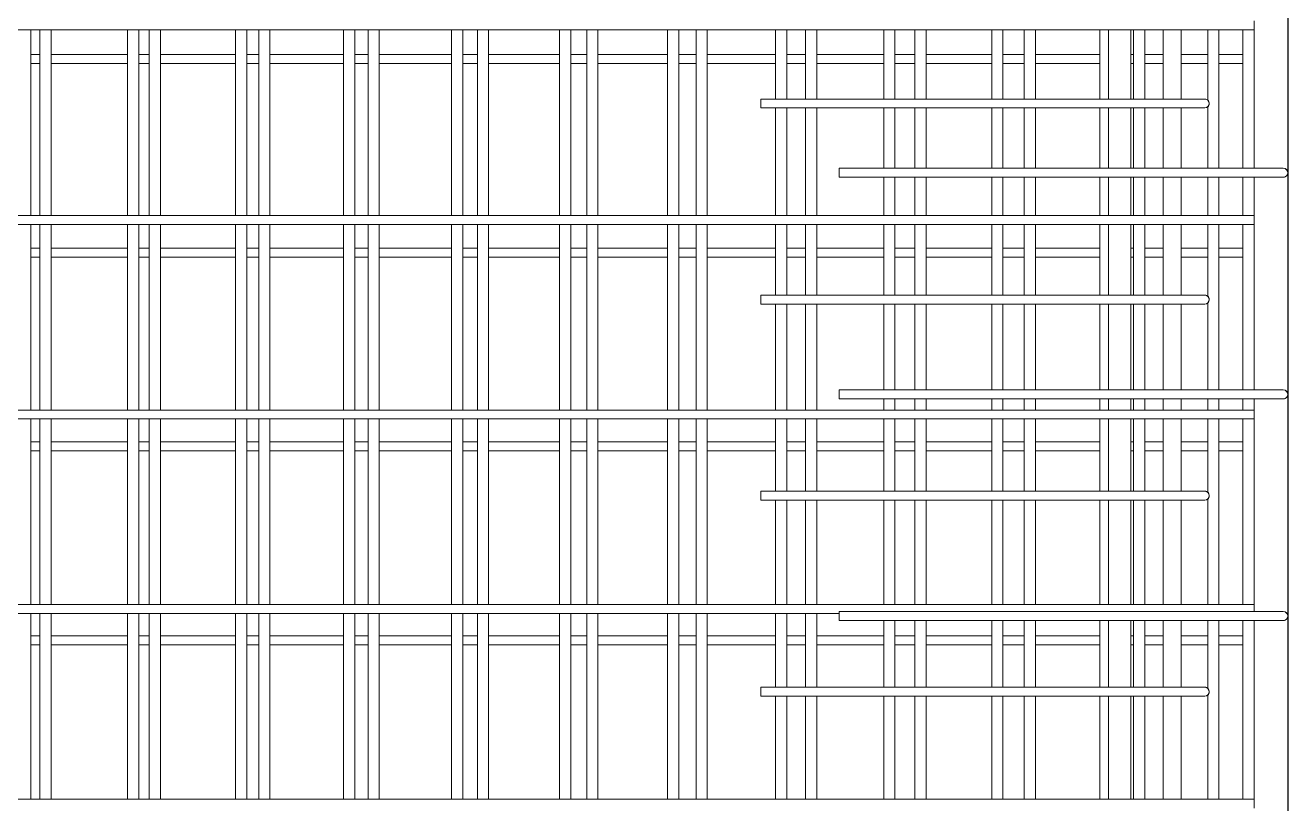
# Model space of a CAD drawing. Header units: millimetres. Extents: x 6744 to 22888, y -3063 to 10037.
# Drawn here: x 11192 to 12319, y 5061 to 5755 of the extents above; entities that cross this region are included whole.
import ezdxf

# ---------------------------------------------------------------- set-up
doc = ezdxf.new("R2010")
doc.units = ezdxf.units.MM
doc.layers.add('A-WALL', color=113, linetype='Continuous', lineweight=25)
doc.layers.add('S-RBAR', color=171, linetype='Continuous', lineweight=18)

msp = doc.modelspace()

# ---------------------------------------------------------------- linework, layer by layer
at = {"layer": 'A-WALL'}
msp.add_line((12318.56745, 6750), (12318.56745, 4105), dxfattribs=at)
at = {"layer": 'S-RBAR'}
for p, q in [((12288.56745, 5750.87084), (12288.56745, 5758.87084)), ((10132.56745, 5750.87084), (12288.56745, 5750.87084)), ((11197.44562, 5585.31301), (11197.44562, 5750.87084)), ((11205.56745, 5585.31301), (11205.56745, 5750.87084)), ((11215.56745, 5585.31301), (11215.56745, 5750.87084)), ((11283.78178, 5585.31301), (11283.78178, 5750.87084)), ((11293.78178, 5585.31301), (11293.78178, 5750.87084)), ((11303.11291, 5585.31301), (11303.11291, 5750.87084)), ((11313.11291, 5585.31301), (11313.11291, 5750.87084)), ((11380.11794, 5585.31301), (11380.11794, 5750.87084)), ((11390.11794, 5585.31301), (11390.11794, 5750.87084)), ((11400.65836, 5585.31301), (11400.65836, 5750.87084)), ((11410.65836, 5585.31301), (11410.65836, 5750.87084)), ((11476.4541, 5585.31301), (11476.4541, 5750.87084)), ((11486.4541, 5585.31301), (11486.4541, 5750.87084)), ((11498.20382, 5585.31301), (11498.20382, 5750.87084)), ((11508.20382, 5585.31301), (11508.20382, 5750.87084)), ((11572.79026, 5585.31301), (11572.79026, 5750.87084)), ((11582.79026, 5585.31301), (11582.79026, 5750.87084)), ((11595.74927, 5585.31301), (11595.74927, 5750.87084)), ((11605.74927, 5585.31301), (11605.74927, 5750.87084)), ((11669.12642, 5585.31301), (11669.12642, 5750.87084)), ((11679.12642, 5585.31301), (11679.12642, 5750.87084)), ((11693.29473, 5585.31301), (11693.29473, 5750.87084)), ((11703.29473, 5585.31301), (11703.29473, 5750.87084)), ((11765.46258, 5585.31301), (11765.46258, 5750.87084)), ((11775.46258, 5585.31301), (11775.46258, 5750.87084)), ((11790.84018, 5585.31301), (11790.84018, 5750.87084)), ((11800.84018, 5585.31301), (11800.84018, 5750.87084)), ((11861.79874, 5689.10579), (11861.79874, 5750.87084)), ((11871.79874, 5689.10579), (11871.79874, 5750.87084)), ((11888.38564, 5689.10579), (11888.38564, 5750.87084)), ((11898.38564, 5689.10579), (11898.38564, 5750.87084)), ((11958.1349, 5689.10579), (11958.1349, 5750.87084)), ((11968.1349, 5689.10579), (11968.1349, 5750.87084)), ((11985.93109, 5689.10579), (11985.93109, 5750.87084)), ((11995.93109, 5689.10579), (11995.93109, 5750.87084)), ((12054.47106, 5689.10579), (12054.47106, 5750.87084)), ((12064.47106, 5689.10579), (12064.47106, 5750.87084)), ((12083.47655, 5689.10579), (12083.47655, 5750.87084)), ((12093.47655, 5689.10579), (12093.47655, 5750.87084)), ((12150.80722, 5689.10579), (12150.80722, 5750.87084)), ((12158.56541, 5689.10579), (12158.56541, 5750.87084)), ((12178.56541, 5689.10579), (12178.56541, 5750.87084)), ((12181.022, 5689.10579), (12181.022, 5750.87084)), ((12191.022, 5689.10579), (12191.022, 5750.87084)), ((12207.56745, 5689.10579), (12207.56745, 5750.87084)), ((12223.56745, 5689.10579), (12223.56745, 5750.87084)), ((12247.14338, 5687.81933), (12247.14338, 5750.87084)), ((12257.14338, 5627.33333), (12257.14338, 5750.87084)), ((12278.56745, 5627.33333), (12278.56745, 5750.87084)), ((12288.56745, 5627.33333), (12288.56745, 5750.87084)), ((11197.44562, 5728.90385), (11205.56745, 5728.90385)), ((11197.44562, 5720.90385), (11205.56745, 5720.90385)), ((11215.56745, 5728.90385), (11283.78178, 5728.90385)), ((11215.56745, 5720.90385), (11283.78178, 5720.90385)), ((11293.78178, 5728.90385), (11303.11291, 5728.90385)), ((11293.78178, 5720.90385), (11303.11291, 5720.90385)), ((11313.11291, 5728.90385), (11380.11794, 5728.90385)), ((11313.11291, 5720.90385), (11380.11794, 5720.90385)), ((11390.11794, 5728.90385), (11400.65836, 5728.90385)), ((11390.11794, 5720.90385), (11400.65836, 5720.90385)), ((11410.65836, 5728.90385), (11476.4541, 5728.90385)), ((11410.65836, 5720.90385), (11476.4541, 5720.90385)), ((11486.4541, 5728.90385), (11498.20382, 5728.90385)), ((11486.4541, 5720.90385), (11498.20382, 5720.90385)), ((11508.20382, 5728.90385), (11572.79026, 5728.90385)), ((11508.20382, 5720.90385), (11572.79026, 5720.90385)), ((11582.79026, 5728.90385), (11595.74927, 5728.90385)), ((11582.79026, 5720.90385), (11595.74927, 5720.90385)), ((11605.74927, 5728.90385), (11669.12642, 5728.90385)), ((11605.74927, 5720.90385), (11669.12642, 5720.90385)), ((11679.12642, 5728.90385), (11693.29473, 5728.90385)), ((11679.12642, 5720.90385), (11693.29473, 5720.90385)), ((11703.29473, 5728.90385), (11765.46258, 5728.90385)), ((11703.29473, 5720.90385), (11765.46258, 5720.90385)), ((11775.46258, 5728.90385), (11790.84018, 5728.90385)), ((11775.46258, 5720.90385), (11790.84018, 5720.90385)), ((11800.84018, 5728.90385), (11861.79874, 5728.90385)), ((11800.84018, 5720.90385), (11861.79874, 5720.90385)), ((11871.79874, 5728.90385), (11888.38564, 5728.90385)), ((11871.79874, 5720.90385), (11888.38564, 5720.90385)), ((11898.38564, 5728.90385), (11958.1349, 5728.90385)), ((11898.38564, 5720.90385), (11958.1349, 5720.90385)), ((11968.1349, 5728.90385), (11985.93109, 5728.90385)), ((11968.1349, 5720.90385), (11985.93109, 5720.90385)), ((11995.93109, 5728.90385), (12054.47106, 5728.90385)), ((11995.93109, 5720.90385), (12054.47106, 5720.90385)), ((12064.47106, 5728.90385), (12083.47655, 5728.90385)), ((12064.47106, 5720.90385), (12083.47655, 5720.90385)), ((12093.47655, 5728.90385), (12150.80722, 5728.90385)), ((12093.47655, 5720.90385), (12150.80722, 5720.90385)), ((12178.56541, 5728.90385), (12181.022, 5728.90385)), ((12178.56541, 5720.90385), (12181.022, 5720.90385)), ((12191.022, 5728.90385), (12207.56745, 5728.90385)), ((12191.022, 5720.90385), (12207.56745, 5720.90385)), ((12223.56745, 5728.90385), (12247.14338, 5728.90385)), ((12223.56745, 5720.90385), (12247.14338, 5720.90385)), ((12257.14338, 5728.90385), (12278.56745, 5728.90385)), ((12257.14338, 5720.90385), (12278.56745, 5720.90385)), ((12208.56745, 5689.10579), (11848.56745, 5689.10579)), ((11848.56745, 5689.10579), (11848.56745, 5681.10579)), ((12208.56745, 5689.10579), (12244.56745, 5689.10579)), ((12208.56745, 5681.10579), (11848.56745, 5681.10579)), ((11861.79874, 5585.31301), (11861.79874, 5681.10579)), ((11871.79874, 5585.31301), (11871.79874, 5681.10579)), ((11888.38564, 5585.31301), (11888.38564, 5681.10579)), ((11898.38564, 5585.31301), (11898.38564, 5681.10579)), ((11958.1349, 5627.33333), (11958.1349, 5681.10579)), ((11968.1349, 5627.33333), (11968.1349, 5681.10579)), ((11985.93109, 5627.33333), (11985.93109, 5681.10579)), ((11995.93109, 5627.33333), (11995.93109, 5681.10579)), ((12054.47106, 5627.33333), (12054.47106, 5681.10579)), ((12064.47106, 5627.33333), (12064.47106, 5681.10579)), ((12083.47655, 5627.33333), (12083.47655, 5681.10579)), ((12093.47655, 5627.33333), (12093.47655, 5681.10579)), ((12150.80722, 5627.33333), (12150.80722, 5681.10579)), ((12158.56541, 5627.33333), (12158.56541, 5681.10579)), ((12178.56541, 5627.33333), (12178.56541, 5681.10579)), ((12181.022, 5627.33333), (12181.022, 5681.10579)), ((12191.022, 5627.33333), (12191.022, 5681.10579)), ((12207.56745, 5627.33333), (12207.56745, 5681.10579)), ((12208.56745, 5681.10579), (12244.56745, 5681.10579)), ((12223.56745, 5627.33333), (12223.56745, 5681.10579)), ((12247.14338, 5627.33333), (12247.14338, 5682.39225)), ((11918.56745, 5627.33333), (12294.56745, 5627.33333)), ((11918.56745, 5619.33333), (11918.56745, 5627.33333)), ((12314.56745, 5627.33333), (12294.56745, 5627.33333)), ((11918.56745, 5619.33333), (12294.56745, 5619.33333)), ((11958.1349, 5585.31301), (11958.1349, 5619.33333)), ((11968.1349, 5585.31301), (11968.1349, 5619.33333)), ((11985.93109, 5585.31301), (11985.93109, 5619.33333)), ((11995.93109, 5585.31301), (11995.93109, 5619.33333)), ((12054.47106, 5585.31301), (12054.47106, 5619.33333)), ((12064.47106, 5585.31301), (12064.47106, 5619.33333)), ((12083.47655, 5585.31301), (12083.47655, 5619.33333)), ((12093.47655, 5585.31301), (12093.47655, 5619.33333)), ((12150.80722, 5585.31301), (12150.80722, 5619.33333)), ((12158.56541, 5585.31301), (12158.56541, 5619.33333)), ((12178.56541, 5585.31301), (12178.56541, 5619.33333)), ((12181.022, 5585.31301), (12181.022, 5619.33333)), ((12191.022, 5585.31301), (12191.022, 5619.33333)), ((12207.56745, 5585.31301), (12207.56745, 5619.33333)), ((12223.56745, 5585.31301), (12223.56745, 5619.33333)), ((12247.14338, 5585.31301), (12247.14338, 5619.33333)), ((12257.14338, 5585.31301), (12257.14338, 5619.33333)), ((12278.56745, 5585.31301), (12278.56745, 5619.33333)), ((12288.56745, 5585.31301), (12288.56745, 5619.33333)), ((12314.56745, 5619.33333), (12294.56745, 5619.33333)), ((10132.56745, 5585.31301), (12288.56745, 5585.31301)), ((10132.56745, 5577.31301), (12288.56745, 5577.31301)), ((11197.44562, 5411.75519), (11197.44562, 5577.31301)), ((11205.56745, 5411.75519), (11205.56745, 5577.31301)), ((11215.56745, 5411.75519), (11215.56745, 5577.31301)), ((11283.78178, 5411.75519), (11283.78178, 5577.31301)), ((11293.78178, 5411.75519), (11293.78178, 5577.31301)), ((11303.11291, 5411.75519), (11303.11291, 5577.31301)), ((11313.11291, 5411.75519), (11313.11291, 5577.31301)), ((11380.11794, 5411.75519), (11380.11794, 5577.31301)), ((11390.11794, 5411.75519), (11390.11794, 5577.31301)), ((11400.65836, 5411.75519), (11400.65836, 5577.31301)), ((11410.65836, 5411.75519), (11410.65836, 5577.31301)), ((11476.4541, 5411.75519), (11476.4541, 5577.31301)), ((11486.4541, 5411.75519), (11486.4541, 5577.31301)), ((11498.20382, 5411.75519), (11498.20382, 5577.31301)), ((11508.20382, 5411.75519), (11508.20382, 5577.31301)), ((11572.79026, 5411.75519), (11572.79026, 5577.31301)), ((11582.79026, 5411.75519), (11582.79026, 5577.31301)), ((11595.74927, 5411.75519), (11595.74927, 5577.31301)), ((11605.74927, 5411.75519), (11605.74927, 5577.31301)), ((11669.12642, 5411.75519), (11669.12642, 5577.31301)), ((11679.12642, 5411.75519), (11679.12642, 5577.31301)), ((11693.29473, 5411.75519), (11693.29473, 5577.31301)), ((11703.29473, 5411.75519), (11703.29473, 5577.31301)), ((11765.46258, 5411.75519), (11765.46258, 5577.31301)), ((11775.46258, 5411.75519), (11775.46258, 5577.31301)), ((11790.84018, 5411.75519), (11790.84018, 5577.31301)), ((11800.84018, 5411.75519), (11800.84018, 5577.31301)), ((11861.79874, 5514.23388), (11861.79874, 5577.31301)), ((11871.79874, 5514.23388), (11871.79874, 5577.31301)), ((11888.38564, 5514.23388), (11888.38564, 5577.31301)), ((11898.38564, 5514.23388), (11898.38564, 5577.31301)), ((11958.1349, 5514.23388), (11958.1349, 5577.31301)), ((11968.1349, 5514.23388), (11968.1349, 5577.31301)), ((11985.93109, 5514.23388), (11985.93109, 5577.31301)), ((11995.93109, 5514.23388), (11995.93109, 5577.31301)), ((12054.47106, 5514.23388), (12054.47106, 5577.31301)), ((12064.47106, 5514.23388), (12064.47106, 5577.31301)), ((12083.47655, 5514.23388), (12083.47655, 5577.31301)), ((12093.47655, 5514.23388), (12093.47655, 5577.31301)), ((12150.80722, 5514.23388), (12150.80722, 5577.31301)), ((12158.56541, 5514.23388), (12158.56541, 5577.31301)), ((12178.56541, 5514.23388), (12178.56541, 5577.31301)), ((12181.022, 5514.23388), (12181.022, 5577.31301)), ((12191.022, 5514.23388), (12191.022, 5577.31301)), ((12207.56745, 5514.23388), (12207.56745, 5577.31301)), ((12223.56745, 5514.23388), (12223.56745, 5577.31301)), ((12247.14338, 5512.94742), (12247.14338, 5577.31301)), ((12257.14338, 5429.66667), (12257.14338, 5577.31301)), ((12278.56745, 5429.66667), (12278.56745, 5577.31301)), ((12288.56745, 5577.31301), (12288.56745, 5585.31301)), ((12288.56745, 5429.66667), (12288.56745, 5577.31301)), ((11197.44562, 5556.07692), (11205.56745, 5556.07692)), ((11215.56745, 5556.07692), (11283.78178, 5556.07692)), ((11293.78178, 5556.07692), (11303.11291, 5556.07692)), ((11313.11291, 5556.07692), (11380.11794, 5556.07692)), ((11390.11794, 5556.07692), (11400.65836, 5556.07692)), ((11410.65836, 5556.07692), (11476.4541, 5556.07692)), ((11486.4541, 5556.07692), (11498.20382, 5556.07692)), ((11508.20382, 5556.07692), (11572.79026, 5556.07692)), ((11582.79026, 5556.07692), (11595.74927, 5556.07692)), ((11605.74927, 5556.07692), (11669.12642, 5556.07692)), ((11679.12642, 5556.07692), (11693.29473, 5556.07692)), ((11703.29473, 5556.07692), (11765.46258, 5556.07692)), ((11775.46258, 5556.07692), (11790.84018, 5556.07692)), ((11800.84018, 5556.07692), (11861.79874, 5556.07692)), ((11871.79874, 5556.07692), (11888.38564, 5556.07692)), ((11898.38564, 5556.07692), (11958.1349, 5556.07692)), ((11968.1349, 5556.07692), (11985.93109, 5556.07692)), ((11995.93109, 5556.07692), (12054.47106, 5556.07692)), ((12064.47106, 5556.07692), (12083.47655, 5556.07692)), ((12093.47655, 5556.07692), (12150.80722, 5556.07692)), ((12178.56541, 5556.07692), (12181.022, 5556.07692)), ((12191.022, 5556.07692), (12207.56745, 5556.07692)), ((12223.56745, 5556.07692), (12247.14338, 5556.07692)), ((12257.14338, 5556.07692), (12278.56745, 5556.07692)), ((11197.44562, 5548.07692), (11205.56745, 5548.07692)), ((11215.56745, 5548.07692), (11283.78178, 5548.07692)), ((11293.78178, 5548.07692), (11303.11291, 5548.07692)), ((11313.11291, 5548.07692), (11380.11794, 5548.07692)), ((11390.11794, 5548.07692), (11400.65836, 5548.07692)), ((11410.65836, 5548.07692), (11476.4541, 5548.07692)), ((11486.4541, 5548.07692), (11498.20382, 5548.07692)), ((11508.20382, 5548.07692), (11572.79026, 5548.07692)), ((11582.79026, 5548.07692), (11595.74927, 5548.07692)), ((11605.74927, 5548.07692), (11669.12642, 5548.07692)), ((11679.12642, 5548.07692), (11693.29473, 5548.07692)), ((11703.29473, 5548.07692), (11765.46258, 5548.07692)), ((11775.46258, 5548.07692), (11790.84018, 5548.07692)), ((11800.84018, 5548.07692), (11861.79874, 5548.07692)), ((11871.79874, 5548.07692), (11888.38564, 5548.07692)), ((11898.38564, 5548.07692), (11958.1349, 5548.07692)), ((11968.1349, 5548.07692), (11985.93109, 5548.07692)), ((11995.93109, 5548.07692), (12054.47106, 5548.07692)), ((12064.47106, 5548.07692), (12083.47655, 5548.07692)), ((12093.47655, 5548.07692), (12150.80722, 5548.07692)), ((12178.56541, 5548.07692), (12181.022, 5548.07692)), ((12191.022, 5548.07692), (12207.56745, 5548.07692)), ((12223.56745, 5548.07692), (12247.14338, 5548.07692)), ((12257.14338, 5548.07692), (12278.56745, 5548.07692)), ((12208.56745, 5514.23388), (11848.56745, 5514.23388)), ((11848.56745, 5514.23388), (11848.56745, 5506.23388)), ((12208.56745, 5514.23388), (12244.56745, 5514.23388)), ((12247.14338, 5429.66667), (12247.14338, 5507.52034)), ((12208.56745, 5506.23388), (11848.56745, 5506.23388)), ((11861.79874, 5411.75519), (11861.79874, 5506.23388)), ((11871.79874, 5411.75519), (11871.79874, 5506.23388)), ((11888.38564, 5411.75519), (11888.38564, 5506.23388)), ((11898.38564, 5411.75519), (11898.38564, 5506.23388)), ((11958.1349, 5429.66667), (11958.1349, 5506.23388)), ((11968.1349, 5429.66667), (11968.1349, 5506.23388)), ((11985.93109, 5429.66667), (11985.93109, 5506.23388)), ((11995.93109, 5429.66667), (11995.93109, 5506.23388)), ((12054.47106, 5429.66667), (12054.47106, 5506.23388)), ((12064.47106, 5429.66667), (12064.47106, 5506.23388)), ((12083.47655, 5429.66667), (12083.47655, 5506.23388)), ((12093.47655, 5429.66667), (12093.47655, 5506.23388)), ((12150.80722, 5429.66667), (12150.80722, 5506.23388)), ((12158.56541, 5429.66667), (12158.56541, 5506.23388)), ((12178.56541, 5429.66667), (12178.56541, 5506.23388)), ((12181.022, 5429.66667), (12181.022, 5506.23388)), ((12191.022, 5429.66667), (12191.022, 5506.23388)), ((12207.56745, 5429.66667), (12207.56745, 5506.23388)), ((12208.56745, 5506.23388), (12244.56745, 5506.23388)), ((12223.56745, 5429.66667), (12223.56745, 5506.23388)), ((11918.56745, 5429.66667), (12294.56745, 5429.66667)), ((11918.56745, 5421.66667), (11918.56745, 5429.66667)), ((12314.56745, 5429.66667), (12294.56745, 5429.66667)), ((11918.56745, 5421.66667), (12294.56745, 5421.66667)), ((11958.1349, 5411.75519), (11958.1349, 5421.66667)), ((11968.1349, 5411.75519), (11968.1349, 5421.66667)), ((11985.93109, 5411.75519), (11985.93109, 5421.66667)), ((11995.93109, 5411.75519), (11995.93109, 5421.66667)), ((12054.47106, 5411.75519), (12054.47106, 5421.66667)), ((12064.47106, 5411.75519), (12064.47106, 5421.66667)), ((12083.47655, 5411.75519), (12083.47655, 5421.66667)), ((12093.47655, 5411.75519), (12093.47655, 5421.66667)), ((12150.80722, 5411.75519), (12150.80722, 5421.66667)), ((12158.56541, 5411.75519), (12158.56541, 5421.66667)), ((12178.56541, 5411.75519), (12178.56541, 5421.66667)), ((12181.022, 5411.75519), (12181.022, 5421.66667)), ((12191.022, 5411.75519), (12191.022, 5421.66667)), ((12207.56745, 5411.75519), (12207.56745, 5421.66667)), ((12223.56745, 5411.75519), (12223.56745, 5421.66667)), ((12247.14338, 5411.75519), (12247.14338, 5421.66667)), ((12257.14338, 5411.75519), (12257.14338, 5421.66667)), ((12278.56745, 5411.75519), (12278.56745, 5421.66667)), ((12288.56745, 5411.75519), (12288.56745, 5421.66667)), ((12314.56745, 5421.66667), (12294.56745, 5421.66667)), ((10132.56745, 5411.75519), (12288.56745, 5411.75519)), ((12288.56745, 5403.75519), (12288.56745, 5411.75519)), ((10132.56745, 5403.75519), (12288.56745, 5403.75519)), ((11197.44562, 5238.19736), (11197.44562, 5403.75519)), ((11205.56745, 5238.19736), (11205.56745, 5403.75519)), ((11215.56745, 5238.19736), (11215.56745, 5403.75519)), ((11283.78178, 5238.19736), (11283.78178, 5403.75519)), ((11293.78178, 5238.19736), (11293.78178, 5403.75519)), ((11303.11291, 5238.19736), (11303.11291, 5403.75519)), ((11313.11291, 5238.19736), (11313.11291, 5403.75519)), ((11380.11794, 5238.19736), (11380.11794, 5403.75519)), ((11390.11794, 5238.19736), (11390.11794, 5403.75519)), ((11400.65836, 5238.19736), (11400.65836, 5403.75519)), ((11410.65836, 5238.19736), (11410.65836, 5403.75519)), ((11476.4541, 5238.19736), (11476.4541, 5403.75519)), ((11486.4541, 5238.19736), (11486.4541, 5403.75519)), ((11498.20382, 5238.19736), (11498.20382, 5403.75519)), ((11508.20382, 5238.19736), (11508.20382, 5403.75519)), ((11572.79026, 5238.19736), (11572.79026, 5403.75519)), ((11582.79026, 5238.19736), (11582.79026, 5403.75519)), ((11595.74927, 5238.19736), (11595.74927, 5403.75519)), ((11605.74927, 5238.19736), (11605.74927, 5403.75519)), ((11669.12642, 5238.19736), (11669.12642, 5403.75519)), ((11679.12642, 5238.19736), (11679.12642, 5403.75519)), ((11693.29473, 5238.19736), (11693.29473, 5403.75519)), ((11703.29473, 5238.19736), (11703.29473, 5403.75519)), ((11765.46258, 5238.19736), (11765.46258, 5403.75519)), ((11775.46258, 5238.19736), (11775.46258, 5403.75519)), ((11790.84018, 5238.19736), (11790.84018, 5403.75519)), ((11800.84018, 5238.19736), (11800.84018, 5403.75519)), ((11861.79874, 5339.36196), (11861.79874, 5403.75519)), ((11871.79874, 5339.36196), (11871.79874, 5403.75519)), ((11888.38564, 5339.36196), (11888.38564, 5403.75519)), ((11898.38564, 5339.36196), (11898.38564, 5403.75519)), ((11958.1349, 5339.36196), (11958.1349, 5403.75519)), ((11968.1349, 5339.36196), (11968.1349, 5403.75519)), ((11985.93109, 5339.36196), (11985.93109, 5403.75519)), ((11995.93109, 5339.36196), (11995.93109, 5403.75519)), ((12054.47106, 5339.36196), (12054.47106, 5403.75519)), ((12064.47106, 5339.36196), (12064.47106, 5403.75519)), ((12083.47655, 5339.36196), (12083.47655, 5403.75519)), ((12093.47655, 5339.36196), (12093.47655, 5403.75519)), ((12150.80722, 5339.36196), (12150.80722, 5403.75519)), ((12158.56541, 5339.36196), (12158.56541, 5403.75519)), ((12178.56541, 5339.36196), (12178.56541, 5403.75519)), ((12181.022, 5339.36196), (12181.022, 5403.75519)), ((12191.022, 5339.36196), (12191.022, 5403.75519)), ((12207.56745, 5339.36196), (12207.56745, 5403.75519)), ((12223.56745, 5339.36196), (12223.56745, 5403.75519)), ((12247.14338, 5338.0755), (12247.14338, 5403.75519)), ((12257.14338, 5238.19736), (12257.14338, 5403.75519)), ((12278.56745, 5238.19736), (12278.56745, 5403.75519)), ((12288.56745, 5238.19736), (12288.56745, 5403.75519)), ((11197.44562, 5383.25), (11205.56745, 5383.25)), ((11215.56745, 5383.25), (11283.78178, 5383.25)), ((11293.78178, 5383.25), (11303.11291, 5383.25)), ((11313.11291, 5383.25), (11380.11794, 5383.25)), ((11390.11794, 5383.25), (11400.65836, 5383.25)), ((11410.65836, 5383.25), (11476.4541, 5383.25)), ((11486.4541, 5383.25), (11498.20382, 5383.25)), ((11508.20382, 5383.25), (11572.79026, 5383.25)), ((11582.79026, 5383.25), (11595.74927, 5383.25)), ((11605.74927, 5383.25), (11669.12642, 5383.25)), ((11679.12642, 5383.25), (11693.29473, 5383.25)), ((11703.29473, 5383.25), (11765.46258, 5383.25)), ((11775.46258, 5383.25), (11790.84018, 5383.25)), ((11800.84018, 5383.25), (11861.79874, 5383.25)), ((11871.79874, 5383.25), (11888.38564, 5383.25)), ((11898.38564, 5383.25), (11958.1349, 5383.25)), ((11968.1349, 5383.25), (11985.93109, 5383.25)), ((11995.93109, 5383.25), (12054.47106, 5383.25)), ((12064.47106, 5383.25), (12083.47655, 5383.25)), ((12093.47655, 5383.25), (12150.80722, 5383.25)), ((12178.56541, 5383.25), (12181.022, 5383.25)), ((12191.022, 5383.25), (12207.56745, 5383.25)), ((12223.56745, 5383.25), (12247.14338, 5383.25)), ((12257.14338, 5383.25), (12278.56745, 5383.25)), ((11197.44562, 5375.25), (11205.56745, 5375.25)), ((11215.56745, 5375.25), (11283.78178, 5375.25)), ((11293.78178, 5375.25), (11303.11291, 5375.25)), ((11313.11291, 5375.25), (11380.11794, 5375.25)), ((11390.11794, 5375.25), (11400.65836, 5375.25)), ((11410.65836, 5375.25), (11476.4541, 5375.25)), ((11486.4541, 5375.25), (11498.20382, 5375.25)), ((11508.20382, 5375.25), (11572.79026, 5375.25)), ((11582.79026, 5375.25), (11595.74927, 5375.25)), ((11605.74927, 5375.25), (11669.12642, 5375.25)), ((11679.12642, 5375.25), (11693.29473, 5375.25)), ((11703.29473, 5375.25), (11765.46258, 5375.25)), ((11775.46258, 5375.25), (11790.84018, 5375.25)), ((11800.84018, 5375.25), (11861.79874, 5375.25)), ((11871.79874, 5375.25), (11888.38564, 5375.25)), ((11898.38564, 5375.25), (11958.1349, 5375.25)), ((11968.1349, 5375.25), (11985.93109, 5375.25)), ((11995.93109, 5375.25), (12054.47106, 5375.25)), ((12064.47106, 5375.25), (12083.47655, 5375.25)), ((12093.47655, 5375.25), (12150.80722, 5375.25)), ((12178.56541, 5375.25), (12181.022, 5375.25)), ((12191.022, 5375.25), (12207.56745, 5375.25)), ((12223.56745, 5375.25), (12247.14338, 5375.25)), ((12257.14338, 5375.25), (12278.56745, 5375.25)), ((12208.56745, 5339.36196), (11848.56745, 5339.36196)), ((11848.56745, 5339.36196), (11848.56745, 5331.36196)), ((12208.56745, 5339.36196), (12244.56745, 5339.36196)), ((12208.56745, 5331.36196), (11848.56745, 5331.36196)), ((11861.79874, 5238.19736), (11861.79874, 5331.36196)), ((11871.79874, 5238.19736), (11871.79874, 5331.36196)), ((11888.38564, 5238.19736), (11888.38564, 5331.36196)), ((11898.38564, 5238.19736), (11898.38564, 5331.36196)), ((11958.1349, 5238.19736), (11958.1349, 5331.36196)), ((11968.1349, 5238.19736), (11968.1349, 5331.36196)), ((11985.93109, 5238.19736), (11985.93109, 5331.36196)), ((11995.93109, 5238.19736), (11995.93109, 5331.36196)), ((12054.47106, 5238.19736), (12054.47106, 5331.36196)), ((12064.47106, 5238.19736), (12064.47106, 5331.36196)), ((12083.47655, 5238.19736), (12083.47655, 5331.36196)), ((12093.47655, 5238.19736), (12093.47655, 5331.36196)), ((12150.80722, 5238.19736), (12150.80722, 5331.36196)), ((12158.56541, 5238.19736), (12158.56541, 5331.36196)), ((12178.56541, 5238.19736), (12178.56541, 5331.36196)), ((12181.022, 5238.19736), (12181.022, 5331.36196)), ((12191.022, 5238.19736), (12191.022, 5331.36196)), ((12207.56745, 5238.19736), (12207.56745, 5331.36196)), ((12208.56745, 5331.36196), (12244.56745, 5331.36196)), ((12223.56745, 5238.19736), (12223.56745, 5331.36196)), ((12247.14338, 5238.19736), (12247.14338, 5332.64843)), ((10132.56745, 5238.19736), (12288.56745, 5238.19736)), ((12288.56745, 5232), (12288.56745, 5238.19736)), ((10462.56541, 5230.19736), (11918.56745, 5230.19736)), ((11197.44562, 5064.63954), (11197.44562, 5230.19736)), ((11205.56745, 5064.63954), (11205.56745, 5230.19736)), ((11215.56745, 5064.63954), (11215.56745, 5230.19736)), ((11283.78178, 5064.63954), (11283.78178, 5230.19736)), ((11293.78178, 5064.63954), (11293.78178, 5230.19736)), ((11303.11291, 5064.63954), (11303.11291, 5230.19736)), ((11313.11291, 5064.63954), (11313.11291, 5230.19736)), ((11380.11794, 5064.63954), (11380.11794, 5230.19736)), ((11390.11794, 5064.63954), (11390.11794, 5230.19736)), ((11400.65836, 5064.63954), (11400.65836, 5230.19736)), ((11410.65836, 5064.63954), (11410.65836, 5230.19736)), ((11476.4541, 5064.63954), (11476.4541, 5230.19736)), ((11486.4541, 5064.63954), (11486.4541, 5230.19736)), ((11498.20382, 5064.63954), (11498.20382, 5230.19736)), ((11508.20382, 5064.63954), (11508.20382, 5230.19736)), ((11572.79026, 5064.63954), (11572.79026, 5230.19736)), ((11582.79026, 5064.63954), (11582.79026, 5230.19736)), ((11595.74927, 5064.63954), (11595.74927, 5230.19736)), ((11605.74927, 5064.63954), (11605.74927, 5230.19736)), ((11669.12642, 5064.63954), (11669.12642, 5230.19736)), ((11679.12642, 5064.63954), (11679.12642, 5230.19736)), ((11693.29473, 5064.63954), (11693.29473, 5230.19736)), ((11703.29473, 5064.63954), (11703.29473, 5230.19736)), ((11765.46258, 5064.63954), (11765.46258, 5230.19736)), ((11775.46258, 5064.63954), (11775.46258, 5230.19736)), ((11790.84018, 5064.63954), (11790.84018, 5230.19736)), ((11800.84018, 5064.63954), (11800.84018, 5230.19736)), ((11861.79874, 5164.49005), (11861.79874, 5230.19736)), ((11871.79874, 5164.49005), (11871.79874, 5230.19736)), ((11888.38564, 5164.49005), (11888.38564, 5230.19736)), ((11898.38564, 5164.49005), (11898.38564, 5230.19736)), ((11918.56745, 5232), (12294.56745, 5232)), ((11918.56745, 5224), (11918.56745, 5232)), ((12314.56745, 5232), (12294.56745, 5232)), ((11918.56745, 5224), (12294.56745, 5224)), ((11958.1349, 5164.49005), (11958.1349, 5224)), ((11968.1349, 5164.49005), (11968.1349, 5224)), ((11985.93109, 5164.49005), (11985.93109, 5224)), ((11995.93109, 5164.49005), (11995.93109, 5224)), ((12054.47106, 5164.49005), (12054.47106, 5224)), ((12064.47106, 5164.49005), (12064.47106, 5224)), ((12083.47655, 5164.49005), (12083.47655, 5224)), ((12093.47655, 5164.49005), (12093.47655, 5224)), ((12150.80722, 5164.49005), (12150.80722, 5224)), ((12158.56541, 5164.49005), (12158.56541, 5224)), ((12178.56541, 5164.49005), (12178.56541, 5224)), ((12181.022, 5164.49005), (12181.022, 5224)), ((12191.022, 5164.49005), (12191.022, 5224)), ((12207.56745, 5164.49005), (12207.56745, 5224)), ((12223.56745, 5164.49005), (12223.56745, 5224)), ((12247.14338, 5163.20359), (12247.14338, 5224)), ((12257.14338, 5064.63954), (12257.14338, 5224)), ((12278.56745, 5064.63954), (12278.56745, 5224)), ((12288.56745, 5064.63954), (12288.56745, 5224)), ((12314.56745, 5224), (12294.56745, 5224)), ((11197.44562, 5210.42308), (11205.56745, 5210.42308)), ((11215.56745, 5210.42308), (11283.78178, 5210.42308)), ((11293.78178, 5210.42308), (11303.11291, 5210.42308)), ((11313.11291, 5210.42308), (11380.11794, 5210.42308)), ((11390.11794, 5210.42308), (11400.65836, 5210.42308)), ((11410.65836, 5210.42308), (11476.4541, 5210.42308)), ((11486.4541, 5210.42308), (11498.20382, 5210.42308)), ((11508.20382, 5210.42308), (11572.79026, 5210.42308)), ((11582.79026, 5210.42308), (11595.74927, 5210.42308)), ((11605.74927, 5210.42308), (11669.12642, 5210.42308)), ((11679.12642, 5210.42308), (11693.29473, 5210.42308)), ((11703.29473, 5210.42308), (11765.46258, 5210.42308)), ((11775.46258, 5210.42308), (11790.84018, 5210.42308)), ((11800.84018, 5210.42308), (11861.79874, 5210.42308)), ((11871.79874, 5210.42308), (11888.38564, 5210.42308)), ((11898.38564, 5210.42308), (11958.1349, 5210.42308)), ((11968.1349, 5210.42308), (11985.93109, 5210.42308)), ((11995.93109, 5210.42308), (12054.47106, 5210.42308)), ((12064.47106, 5210.42308), (12083.47655, 5210.42308)), ((12093.47655, 5210.42308), (12150.80722, 5210.42308)), ((12178.56541, 5210.42308), (12181.022, 5210.42308)), ((12191.022, 5210.42308), (12207.56745, 5210.42308)), ((12223.56745, 5210.42308), (12247.14338, 5210.42308)), ((12257.14338, 5210.42308), (12278.56745, 5210.42308)), ((11197.44562, 5202.42308), (11205.56745, 5202.42308)), ((11215.56745, 5202.42308), (11283.78178, 5202.42308)), ((11293.78178, 5202.42308), (11303.11291, 5202.42308)), ((11313.11291, 5202.42308), (11380.11794, 5202.42308)), ((11390.11794, 5202.42308), (11400.65836, 5202.42308)), ((11410.65836, 5202.42308), (11476.4541, 5202.42308)), ((11486.4541, 5202.42308), (11498.20382, 5202.42308)), ((11508.20382, 5202.42308), (11572.79026, 5202.42308)), ((11582.79026, 5202.42308), (11595.74927, 5202.42308)), ((11605.74927, 5202.42308), (11669.12642, 5202.42308)), ((11679.12642, 5202.42308), (11693.29473, 5202.42308)), ((11703.29473, 5202.42308), (11765.46258, 5202.42308)), ((11775.46258, 5202.42308), (11790.84018, 5202.42308)), ((11800.84018, 5202.42308), (11861.79874, 5202.42308)), ((11871.79874, 5202.42308), (11888.38564, 5202.42308)), ((11898.38564, 5202.42308), (11958.1349, 5202.42308)), ((11968.1349, 5202.42308), (11985.93109, 5202.42308)), ((11995.93109, 5202.42308), (12054.47106, 5202.42308)), ((12064.47106, 5202.42308), (12083.47655, 5202.42308)), ((12093.47655, 5202.42308), (12150.80722, 5202.42308)), ((12178.56541, 5202.42308), (12181.022, 5202.42308)), ((12191.022, 5202.42308), (12207.56745, 5202.42308)), ((12223.56745, 5202.42308), (12247.14338, 5202.42308)), ((12257.14338, 5202.42308), (12278.56745, 5202.42308)), ((12208.56745, 5164.49005), (11848.56745, 5164.49005)), ((11848.56745, 5164.49005), (11848.56745, 5156.49005)), ((12208.56745, 5164.49005), (12244.56745, 5164.49005)), ((12247.14338, 5064.63954), (12247.14338, 5157.77651)), ((12208.56745, 5156.49005), (11848.56745, 5156.49005)), ((11861.79874, 5064.63954), (11861.79874, 5156.49005)), ((11871.79874, 5064.63954), (11871.79874, 5156.49005)), ((11888.38564, 5064.63954), (11888.38564, 5156.49005)), ((11898.38564, 5064.63954), (11898.38564, 5156.49005)), ((11958.1349, 5064.63954), (11958.1349, 5156.49005)), ((11968.1349, 5064.63954), (11968.1349, 5156.49005)), ((11985.93109, 5064.63954), (11985.93109, 5156.49005)), ((11995.93109, 5064.63954), (11995.93109, 5156.49005)), ((12054.47106, 5064.63954), (12054.47106, 5156.49005)), ((12064.47106, 5064.63954), (12064.47106, 5156.49005)), ((12083.47655, 5064.63954), (12083.47655, 5156.49005)), ((12093.47655, 5064.63954), (12093.47655, 5156.49005)), ((12150.80722, 5064.63954), (12150.80722, 5156.49005)), ((12158.56541, 5064.63954), (12158.56541, 5156.49005)), ((12178.56541, 5064.63954), (12178.56541, 5156.49005)), ((12181.022, 5064.63954), (12181.022, 5156.49005)), ((12191.022, 5064.63954), (12191.022, 5156.49005)), ((12207.56745, 5064.63954), (12207.56745, 5156.49005)), ((12208.56745, 5156.49005), (12244.56745, 5156.49005)), ((12223.56745, 5064.63954), (12223.56745, 5156.49005)), ((10132.56745, 5064.63954), (12288.56745, 5064.63954)), ((12288.56745, 5056.63954), (12288.56745, 5064.63954))]:
    msp.add_line(p, q, dxfattribs=at)
for centre, start, end in [((12244.56745, 5685.10579), 75, 90), ((12244.56745, 5685.10579), 270, 90), ((12244.56745, 5685.10579), 15, 60), ((12244.56745, 5685.10579), 300, 345), ((12314.56745, 5623.33333), 270, 90), ((12314.56745, 5623.33333), 270, 285), ((12314.56745, 5623.33333), 15, 60), ((12314.56745, 5623.33333), 300, 345), ((12244.56745, 5510.23388), 75, 90), ((12244.56745, 5510.23388), 270, 90), ((12244.56745, 5510.23388), 15, 60), ((12244.56745, 5510.23388), 300, 345), ((12314.56745, 5425.66667), 270, 90), ((12314.56745, 5425.66667), 15, 60), ((12314.56745, 5425.66667), 270, 285), ((12314.56745, 5425.66667), 300, 345), ((12244.56745, 5335.36196), 75, 90), ((12244.56745, 5335.36196), 270, 90), ((12244.56745, 5335.36196), 15, 60), ((12244.56745, 5335.36196), 300, 345), ((12314.56745, 5228), 270, 90), ((12314.56745, 5228), 15, 60), ((12314.56745, 5228), 300, 345), ((12314.56745, 5228), 270, 285), ((12244.56745, 5160.49005), 75, 90), ((12244.56745, 5160.49005), 270, 90), ((12244.56745, 5160.49005), 15, 60), ((12244.56745, 5160.49005), 300, 345)]:
    msp.add_arc(centre, 4, start, end, dxfattribs=at)

doc.saveas('drawing.dxf')
